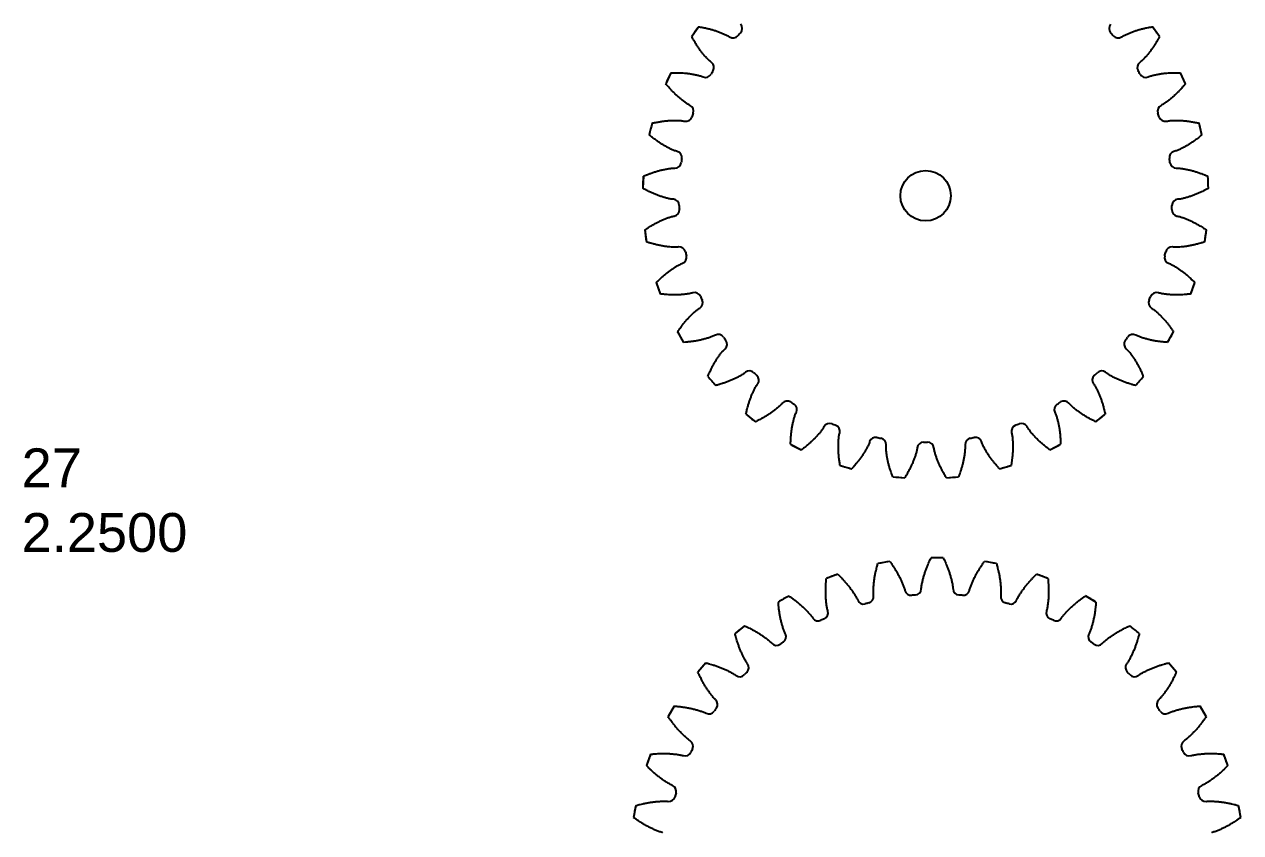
# Model space of a CAD drawing. Header units: inches. Extents: x 0.9 to 97.5, y -1.2 to 16.7.
# Drawn here: x 18.06 to 24.33, y 7.56 to 11.73 of the extents above; entities that cross this region are included whole.
import ezdxf

# ---------------------------------------------------------------- set-up
doc = ezdxf.new("R2010")
doc.units = ezdxf.units.IN
doc.header["$MEASUREMENT"] = 0
doc.styles.get("Standard").update_dxf_attribs({"font": 'arial.ttf'})

msp = doc.modelspace()

# ---------------------------------------------------------------- linework, layer by layer
at = {"color": 7, "linetype": 'Continuous'}
for p, q in [((21.5339, 11.713), (21.4979, 11.6624)), ((23.9092, 11.6624), (23.8732, 11.713)), ((21.3902, 11.4759), (21.3644, 11.4194)), ((24.0427, 11.4194), (24.0169, 11.4759)), ((24.1278, 11.1555), (24.1131, 11.2159)), ((21.2487, 10.9424), (21.2457, 10.8803)), ((21.256, 10.6652), (21.2648, 10.6037)), ((24.1423, 10.6037), (24.1511, 10.6652)), ((21.3156, 10.3944), (21.3359, 10.3357)), ((24.0712, 10.3357), (24.0915, 10.3944)), ((21.4253, 10.1399), (21.4564, 10.086)), ((23.9507, 10.086), (23.9817, 10.1399)), ((21.5813, 9.9106), (21.622, 9.8637)), ((23.7851, 9.8637), (23.8258, 9.9106)), ((21.7778, 9.7151), (21.8267, 9.6767)), ((23.5804, 9.6767), (23.6292, 9.7151)), ((22.0078, 9.5603), (22.0631, 9.5318)), ((23.344, 9.5318), (23.3992, 9.5603)), ((22.263, 9.4518), (22.3226, 9.4343)), ((23.0845, 9.4343), (23.1441, 9.4518)), ((22.534, 9.3935), (22.5959, 9.3876)), ((22.8112, 9.3876), (22.8731, 9.3935)), ((22.7944, 8.9751), (22.7317, 8.9751)), ((22.5191, 8.9565), (22.4573, 8.9456)), ((23.0688, 8.9456), (23.0071, 8.9565)), ((22.2511, 8.8903), (22.1922, 8.8689)), ((23.334, 8.8689), (23.275, 8.8903)), ((23.5817, 8.7473), (23.5274, 8.7787)), ((21.7696, 8.6249), (21.7215, 8.5845)), ((21.5706, 8.4336), (21.5302, 8.3856)), ((23.9959, 8.3856), (23.9556, 8.4336)), ((21.4078, 8.2107), (21.3765, 8.1564)), ((24.1497, 8.1564), (24.1183, 8.2107)), ((21.2862, 7.9629), (21.2648, 7.904)), ((24.2614, 7.904), (24.2399, 7.9629)), ((21.2095, 7.6978), (21.1987, 7.636)), ((24.3275, 7.636), (24.3166, 7.6978))]:
    msp.add_line(p, q, dxfattribs=at)
msp.add_circle((22.7035, 10.8419), 0.13)
for centre, radius, start, end in [((21.7256, 11.7038), 0.0325, 318.60904, 41.69813), ((23.6814, 11.7038), 0.0325, 138.30187, 221.39096), ((22.7035, 10.8419), 1.4583, 143.32476, 145.76615), ((21.7113, 11.6872), 0.0325, 236.48369, 319.57278), ((22.7035, 10.8419), 1.271, 138.60904, 139.57278), ((22.7035, 10.8419), 1.271, 40.42722, 41.39096), ((23.6958, 11.6872), 0.0325, 220.42722, 303.51631), ((22.7035, 10.8419), 1.4583, 34.23385, 36.67524), ((22.7035, 10.8419), 1.4583, 154.23385, 156.67524), ((22.7035, 10.8419), 1.271, 149.51813, 150.48187), ((21.5802, 11.5032), 0.0325, 329.51813, 52.60722), ((23.8269, 11.5032), 0.0325, 127.39278, 210.48187), ((22.7035, 10.8419), 1.271, 29.51813, 30.48187), ((22.7035, 10.8419), 1.4583, 23.32476, 25.76615), ((21.5692, 11.4842), 0.0325, 247.39278, 330.48187), ((23.8378, 11.4842), 0.0325, 209.51813, 292.60722), ((21.4754, 11.2786), 0.0325, 340.42722, 63.51631), ((23.9317, 11.2786), 0.0325, 116.48369, 199.57278), ((21.4682, 11.2579), 0.0325, 258.30187, 341.39096), ((22.7035, 10.8419), 1.271, 160.42722, 161.39096), ((22.7035, 10.8419), 1.271, 18.60904, 19.57278), ((23.9389, 11.2579), 0.0325, 198.60904, 281.69813), ((22.7035, 10.8419), 1.4583, 165.14294, 167.58433), ((22.7035, 10.8419), 1.4583, 12.41567, 14.85706), ((21.4149, 11.0383), 0.0325, 351.33631, 74.42541), ((23.9922, 11.0383), 0.0325, 105.57459, 188.66369), ((21.4118, 11.0166), 0.0325, 269.21096, 352.30005), ((22.7035, 10.8419), 1.271, 171.33631, 172.30005), ((22.7035, 10.8419), 1.271, 7.69995, 8.66369), ((23.9953, 11.0166), 0.0325, 187.69995, 270.78904), ((22.7035, 10.8419), 1.4583, 176.05203, 178.49342), ((22.7035, 10.8419), 1.4583, 1.50658, 3.94797), ((21.401, 10.7909), 0.0325, 2.2454, 85.3345), ((22.7035, 10.8419), 1.271, 182.2454, 183.20914), ((22.7035, 10.8419), 1.271, 356.79086, 357.7546), ((24.006, 10.7909), 0.0325, 94.6655, 177.7546), ((21.4021, 10.769), 0.0325, 280.12005, 3.20914), ((24.005, 10.769), 0.0325, 176.79086, 259.87995), ((22.7035, 10.8419), 1.4583, 186.96112, 189.40252), ((22.7035, 10.8419), 1.4583, 350.59748, 353.03888), ((21.4342, 10.5453), 0.0325, 13.15449, 96.24359), ((22.7035, 10.8419), 1.271, 193.15449, 194.11823), ((22.7035, 10.8419), 1.271, 345.88177, 346.84551), ((23.9728, 10.5453), 0.0325, 83.75641, 166.84551), ((21.4394, 10.524), 0.0325, 291.02914, 14.11823), ((23.9677, 10.524), 0.0325, 165.88177, 248.97086), ((22.7035, 10.8419), 1.4583, 197.87021, 200.31161), ((22.7035, 10.8419), 1.4583, 339.68839, 342.12979), ((21.5133, 10.3104), 0.0325, 24.06358, 107.15268), ((21.5224, 10.2905), 0.0325, 301.93823, 25.02733), ((22.7035, 10.8419), 1.271, 204.06358, 205.02733), ((23.8846, 10.2905), 0.0325, 154.97267, 238.06177), ((22.7035, 10.8419), 1.271, 334.97267, 335.93642), ((23.8938, 10.3104), 0.0325, 72.84732, 155.93642), ((22.7035, 10.8419), 1.4583, 208.7793, 211.2207), ((21.6354, 10.0948), 0.0325, 34.97267, 118.06177), ((22.7035, 10.8419), 1.271, 214.97267, 215.93642), ((21.6481, 10.0769), 0.0325, 312.84732, 35.93642), ((23.7589, 10.0769), 0.0325, 144.06358, 227.15268), ((22.7035, 10.8419), 1.271, 324.06358, 325.02733), ((23.7717, 10.0948), 0.0325, 61.93823, 145.02733), ((22.7035, 10.8419), 1.4583, 328.7793, 331.2207), ((22.7035, 10.8419), 1.4583, 219.68839, 222.12979), ((21.7961, 9.9062), 0.0325, 45.88177, 128.97086), ((22.7035, 10.8419), 1.271, 225.88177, 226.84551), ((21.812, 9.891), 0.0325, 323.75641, 46.84551), ((23.5951, 9.891), 0.0325, 133.15449, 216.24359), ((22.7035, 10.8419), 1.271, 313.15449, 314.11823), ((23.611, 9.9062), 0.0325, 51.02914, 134.11823), ((22.7035, 10.8419), 1.4583, 317.87021, 320.31161), ((21.9896, 9.7513), 0.0325, 56.79086, 139.87995), ((23.4175, 9.7513), 0.0325, 40.12005, 123.20914), ((22.7035, 10.8419), 1.271, 236.79086, 237.7546), ((22.0081, 9.7395), 0.0325, 334.6655, 57.7546), ((23.399, 9.7395), 0.0325, 122.2454, 205.3345), ((22.7035, 10.8419), 1.271, 302.2454, 303.20914), ((22.7035, 10.8419), 1.4583, 230.59748, 233.03888), ((22.2089, 9.6359), 0.0325, 67.69995, 150.78904), ((22.7035, 10.8419), 1.271, 247.69995, 248.66369), ((22.2293, 9.6278), 0.0325, 345.57459, 68.66369), ((23.1778, 9.6278), 0.0325, 111.33631, 194.42541), ((22.7035, 10.8419), 1.271, 291.33631, 292.30005), ((23.1982, 9.6359), 0.0325, 29.21096, 112.30005), ((22.7035, 10.8419), 1.4583, 306.96112, 309.40252), ((22.4461, 9.5641), 0.0325, 78.60904, 161.69813), ((22.7035, 10.8419), 1.271, 258.60904, 259.57278), ((22.7035, 10.8419), 1.271, 280.42722, 281.39096), ((22.961, 9.5641), 0.0325, 18.30187, 101.39096), ((22.7035, 10.8419), 1.4583, 241.50658, 243.94797), ((22.4676, 9.56), 0.0325, 356.48369, 79.57278), ((22.6926, 9.5385), 0.0325, 89.51813, 172.60722), ((22.7035, 10.8419), 1.271, 269.51813, 270.48187), ((22.7145, 9.5385), 0.0325, 7.39278, 90.48187), ((22.9395, 9.56), 0.0325, 100.42722, 183.51631), ((22.7035, 10.8419), 1.4583, 296.05203, 298.49342), ((22.7035, 10.8419), 1.4583, 252.41567, 254.85706), ((22.7035, 10.8419), 1.4583, 285.14294, 287.58433), ((22.7035, 10.8419), 1.4583, 263.32476, 265.76615), ((22.7035, 10.8419), 1.4583, 274.23385, 276.67524), ((22.7631, 7.392), 1.5833, 88.86504, 91.13496), ((22.7631, 7.392), 1.5833, 98.86504, 101.13496), ((22.7631, 7.392), 1.5833, 78.86504, 81.13496), ((22.7631, 7.392), 1.5833, 108.86504, 111.13496), ((22.7631, 7.392), 1.5833, 68.86504, 71.13496), ((22.7631, 7.392), 1.5833, 118.86504, 121.13496), ((22.4032, 8.7745), 0.0325, 284.59191, 6.39766), ((22.6284, 8.8142), 0.0325, 193.60234, 275.40809), ((22.7631, 7.392), 1.396, 94.59191, 95.40809), ((22.6487, 8.816), 0.0325, 274.59191, 356.39766), ((22.8774, 8.816), 0.0325, 183.60234, 265.40809), ((22.7631, 7.392), 1.396, 84.59191, 85.40809), ((22.8977, 8.8142), 0.0325, 264.59191, 346.39766), ((23.123, 8.7745), 0.0325, 173.60234, 255.40809), ((22.7631, 7.392), 1.5833, 58.86504, 61.13496), ((22.3835, 8.7692), 0.0325, 203.60234, 285.40809), ((22.7631, 7.392), 1.396, 104.59191, 105.40809), ((22.7631, 7.392), 1.396, 74.59191, 75.40809), ((23.1426, 8.7692), 0.0325, 254.59191, 336.39766), ((22.1502, 8.6824), 0.0325, 213.60234, 295.40809), ((22.7631, 7.392), 1.396, 114.59191, 115.40809), ((22.1686, 8.691), 0.0325, 294.59191, 16.39766), ((23.3575, 8.691), 0.0325, 163.60234, 245.40809), ((22.7631, 7.392), 1.396, 64.59191, 65.40809), ((23.376, 8.6824), 0.0325, 244.59191, 326.39766), ((22.7631, 7.392), 1.5833, 128.86504, 131.13496), ((22.7631, 7.392), 1.5833, 48.86504, 51.13496), ((21.9354, 8.5563), 0.0325, 223.60234, 305.40809), ((22.7631, 7.392), 1.396, 124.59191, 125.40809), ((21.9521, 8.568), 0.0325, 304.59191, 26.39766), ((23.5741, 8.568), 0.0325, 153.60234, 235.40809), ((22.7631, 7.392), 1.396, 54.59191, 55.40809), ((23.5907, 8.5563), 0.0325, 234.59191, 316.39766), ((22.7631, 7.392), 1.5833, 138.86504, 141.13496), ((21.7602, 8.4093), 0.0325, 314.59191, 36.39766), ((23.766, 8.4093), 0.0325, 143.60234, 225.40809), ((22.7631, 7.392), 1.5833, 38.86504, 41.13496), ((21.7458, 8.3949), 0.0325, 233.60234, 315.40809), ((22.7631, 7.392), 1.396, 134.59191, 135.40809), ((22.7631, 7.392), 1.396, 44.59191, 45.40809), ((23.7803, 8.3949), 0.0325, 224.59191, 306.39766), ((21.5988, 8.2197), 0.0325, 324.59191, 46.39766), ((23.9274, 8.2197), 0.0325, 133.60234, 215.40809), ((22.7631, 7.392), 1.5833, 148.86504, 151.13496), ((21.5871, 8.203), 0.0325, 243.60234, 325.40809), ((22.7631, 7.392), 1.396, 144.59191, 145.40809), ((22.7631, 7.392), 1.396, 34.59191, 35.40809), ((23.939, 8.203), 0.0325, 214.59191, 296.39766), ((22.7631, 7.392), 1.5833, 28.86504, 31.13496), ((21.4727, 8.005), 0.0325, 334.59191, 56.39766), ((24.0534, 8.005), 0.0325, 123.60234, 205.40809), ((22.7631, 7.392), 1.5833, 158.86504, 161.13496), ((21.4641, 7.9865), 0.0325, 253.60234, 335.40809), ((22.7631, 7.392), 1.396, 154.59191, 155.40809), ((22.7631, 7.392), 1.396, 24.59191, 25.40809), ((24.062, 7.9865), 0.0325, 204.59191, 286.39766), ((22.7631, 7.392), 1.5833, 18.86504, 21.13496), ((21.3859, 7.7716), 0.0325, 344.59191, 66.39766), ((24.1402, 7.7716), 0.0325, 113.60234, 195.40809), ((21.3807, 7.7519), 0.0325, 263.60234, 345.40809), ((22.7631, 7.392), 1.396, 164.59191, 165.40809), ((22.7631, 7.392), 1.396, 14.59191, 15.40809), ((24.1455, 7.7519), 0.0325, 194.59191, 276.39766), ((22.7631, 7.392), 1.5833, 168.86504, 171.13496), ((22.7631, 7.392), 1.5833, 8.86504, 11.13496)]:
    msp.add_arc(centre, radius, start, end, dxfattribs=at)
for points, start_tangent, end_tangent in [([(21.5092, 11.642), (21.5064, 11.6469), (21.4979, 11.6624)], (-0.005858, 0.010099), (-0.005514, 0.01029)), ([(21.5339, 11.713), (21.5513, 11.71), (21.5569, 11.7089)], (0.011528, -0.001846), (0.01146, -0.002233)), ([(21.5569, 11.7089), (21.5687, 11.7065), (21.5859, 11.7025), (21.603, 11.6979), (21.6199, 11.6928), (21.6367, 11.687), (21.6532, 11.6806), (21.6694, 11.6735), (21.6851, 11.6654), (21.6933, 11.6601)], (0.071483, -0.013931), (0.060735, -0.040225)), ([(23.7137, 11.6601), (23.722, 11.6654), (23.7377, 11.6735), (23.7539, 11.6806), (23.7704, 11.687), (23.7871, 11.6928), (23.804, 11.6979), (23.8211, 11.7025), (23.8384, 11.7065), (23.8502, 11.7089)], (0.060735, 0.040225), (0.071483, 0.013931)), ([(23.8502, 11.7089), (23.8557, 11.71), (23.8732, 11.713)], (0.01146, 0.002233), (0.011528, 0.001846)), ([(23.9092, 11.6624), (23.9007, 11.6469), (23.8978, 11.642)], (-0.005514, -0.01029), (-0.005858, -0.010099)), ([(21.5999, 11.529), (21.5923, 11.5351), (21.5795, 11.5472), (21.5675, 11.5603), (21.556, 11.5738), (21.5451, 11.5877), (21.5347, 11.602), (21.5248, 11.6166), (21.5154, 11.6316), (21.5092, 11.642)], (-0.057877, 0.044239), (-0.036544, 0.062995)), ([(23.8978, 11.642), (23.8917, 11.6316), (23.8823, 11.6166), (23.8724, 11.602), (23.862, 11.5877), (23.851, 11.5738), (23.8396, 11.5603), (23.8276, 11.5472), (23.8148, 11.5351), (23.8071, 11.529)], (-0.036544, -0.062995), (-0.057877, -0.044239)), ([(21.3902, 11.4759), (21.4079, 11.4762), (21.4135, 11.4762)], (0.011669, 0.00037), (0.011675, -0.000024)), ([(21.4135, 11.4762), (21.4256, 11.4761), (21.4433, 11.4755), (21.4609, 11.4742), (21.4785, 11.4723), (21.496, 11.4698), (21.5134, 11.4666), (21.5307, 11.4628), (21.5477, 11.4577), (21.5567, 11.4542)], (0.072828, -0.000151), (0.06725, -0.028003)), ([(23.8503, 11.4542), (23.8594, 11.4577), (23.8764, 11.4628), (23.8936, 11.4666), (23.911, 11.4698), (23.9286, 11.4723), (23.9462, 11.4742), (23.9638, 11.4755), (23.9815, 11.4761), (23.9935, 11.4762)], (0.06725, 0.028003), (0.072828, 0.000151)), ([(23.9935, 11.4762), (23.9992, 11.4762), (24.0169, 11.4759)], (0.011675, 0.000024), (0.011669, -0.00037)), ([(21.3794, 11.4015), (21.3757, 11.4058), (21.3644, 11.4194)], (-0.007664, 0.008808), (-0.007362, 0.009061)), ([(24.0427, 11.4194), (24.0314, 11.4058), (24.0277, 11.4015)], (-0.007362, -0.009061), (-0.007664, -0.008808)), ([(21.4898, 11.3077), (21.4812, 11.3123), (21.4663, 11.3218), (21.4521, 11.3323), (21.4383, 11.3434), (21.4249, 11.355), (21.412, 11.367), (21.3995, 11.3795), (21.3874, 11.3925), (21.3794, 11.4015)], (-0.065203, 0.032486), (-0.047806, 0.054941)), ([(24.0277, 11.4015), (24.0197, 11.3925), (24.0076, 11.3795), (23.9951, 11.367), (23.9822, 11.355), (23.9688, 11.3434), (23.955, 11.3323), (23.9408, 11.3218), (23.9259, 11.3123), (23.9172, 11.3077)], (-0.047806, -0.054941), (-0.065203, -0.032486)), ([(21.3168, 11.2206), (21.3287, 11.2228), (21.3461, 11.2255), (21.3637, 11.2276), (21.3813, 11.2291), (21.399, 11.2299), (21.4167, 11.2301), (21.4344, 11.2296), (21.452, 11.2278), (21.4616, 11.2261)], (0.07154, 0.013635), (0.071334, -0.01477)), ([(23.9455, 11.2261), (23.9551, 11.2278), (23.9727, 11.2296), (23.9904, 11.2301), (24.008, 11.2299), (24.0257, 11.2291), (24.0434, 11.2276), (24.0609, 11.2255), (24.0784, 11.2228), (24.0903, 11.2206)], (0.071334, 0.01477), (0.07154, -0.013635)), ([(21.294, 11.2159), (21.3113, 11.2196), (21.3168, 11.2206)], (0.011388, 0.002571), (0.011469, 0.002186)), ([(24.0903, 11.2206), (24.0958, 11.2196), (24.1131, 11.2159)], (0.011469, -0.002186), (0.011388, -0.002571)), ([(21.2974, 11.1408), (21.293, 11.1443), (21.2793, 11.1555)], (-0.009192, 0.007198), (-0.008944, 0.007504)), ([(21.4236, 11.0696), (21.4143, 11.0724), (21.3979, 11.0789), (21.3819, 11.0866), (21.3663, 11.0949), (21.3509, 11.1037), (21.3359, 11.1131), (21.3213, 11.123), (21.307, 11.1335), (21.2974, 11.1408)], (-0.070173, 0.019559), (-0.05734, 0.044901)), ([(24.1096, 11.1408), (24.1001, 11.1335), (24.0858, 11.123), (24.0711, 11.1131), (24.0561, 11.1037), (24.0408, 11.0949), (24.0252, 11.0866), (24.0092, 11.0789), (23.9928, 11.0724), (23.9834, 11.0696)], (-0.05734, -0.044901), (-0.070173, -0.019559)), ([(24.1278, 11.1555), (24.1141, 11.1443), (24.1096, 11.1408)], (-0.008944, -0.007504), (-0.009192, -0.007198)), ([(21.2702, 10.9514), (21.2814, 10.9557), (21.2981, 10.9617), (21.3149, 10.9671), (21.332, 10.9719), (21.3492, 10.976), (21.3665, 10.9796), (21.384, 10.9824), (21.4016, 10.984), (21.4113, 10.9841)], (0.067667, 0.026927), (0.072841, -0.001003)), ([(23.9957, 10.9841), (24.0055, 10.984), (24.0231, 10.9824), (24.0406, 10.9796), (24.0579, 10.976), (24.0751, 10.9719), (24.0921, 10.9671), (24.109, 10.9617), (24.1256, 10.9557), (24.1369, 10.9514)], (0.072841, 0.001003), (0.067667, -0.026927)), ([(21.2487, 10.9424), (21.265, 10.9492), (21.2702, 10.9514)], (0.010696, 0.00468), (0.010848, 0.004317)), ([(24.1369, 10.9514), (24.1421, 10.9492), (24.1584, 10.9424)], (0.010848, -0.004317), (0.010696, -0.00468)), ([(21.2663, 10.8693), (21.2613, 10.8719), (21.2457, 10.8803)], (-0.010388, 0.005328), (-0.010202, 0.005675)), ([(21.4037, 10.8233), (21.394, 10.8243), (21.3766, 10.8275), (21.3595, 10.8321), (21.3426, 10.8372), (21.3258, 10.843), (21.3093, 10.8494), (21.2931, 10.8564), (21.2771, 10.8639), (21.2663, 10.8693)], (-0.072606, 0.005925), (-0.064801, 0.033238)), ([(24.1408, 10.8693), (24.13, 10.8639), (24.114, 10.8564), (24.0977, 10.8494), (24.0812, 10.843), (24.0645, 10.8372), (24.0476, 10.8321), (24.0305, 10.8275), (24.0131, 10.8243), (24.0034, 10.8233)], (-0.064801, -0.033238), (-0.072606, -0.005925)), ([(24.1614, 10.8803), (24.1458, 10.8719), (24.1408, 10.8693)], (-0.010202, -0.005675), (-0.010388, -0.005328)), ([(21.2754, 10.6781), (21.2856, 10.6845), (21.3008, 10.6935), (21.3164, 10.702), (21.3322, 10.71), (21.3483, 10.7173), (21.3646, 10.724), (21.3812, 10.7302), (21.3982, 10.7351), (21.4078, 10.737)], (0.061348, 0.039247), (0.071714, 0.0128)), ([(23.9993, 10.737), (24.0088, 10.7351), (24.0258, 10.7302), (24.0424, 10.724), (24.0588, 10.7173), (24.0749, 10.71), (24.0907, 10.702), (24.1062, 10.6935), (24.1215, 10.6845), (24.1317, 10.6781)], (0.071714, -0.0128), (0.061348, -0.039247)), ([(21.256, 10.6652), (21.2707, 10.6751), (21.2754, 10.6781)], (0.009617, 0.00662), (0.009835, 0.006292)), ([(24.1317, 10.6781), (24.1364, 10.6751), (24.1511, 10.6652)], (0.009835, -0.006292), (0.009617, -0.00662)), ([(21.2871, 10.5968), (21.2817, 10.5984), (21.2648, 10.6037)], (-0.011209, 0.003266), (-0.011092, 0.003642)), ([(21.4307, 10.5776), (21.421, 10.5768), (21.4033, 10.5767), (21.3856, 10.5779), (21.3681, 10.5797), (21.3505, 10.5822), (21.3331, 10.5854), (21.3158, 10.5892), (21.2987, 10.5935), (21.2871, 10.5968)], (-0.072415, -0.007923), (-0.06992, 0.020373)), ([(24.12, 10.5968), (24.1084, 10.5935), (24.0912, 10.5892), (24.0739, 10.5854), (24.0565, 10.5822), (24.039, 10.5797), (24.0214, 10.5779), (24.0038, 10.5767), (23.9861, 10.5768), (23.9764, 10.5776)], (-0.06992, -0.020373), (-0.072415, 0.007923)), ([(24.1423, 10.6037), (24.1254, 10.5984), (24.12, 10.5968)], (-0.011092, -0.003642), (-0.011209, -0.003266)), ([(21.3322, 10.4108), (21.341, 10.419), (21.3543, 10.4308), (21.3679, 10.442), (21.3819, 10.4528), (21.3964, 10.4631), (21.4111, 10.4728), (21.4263, 10.4819), (21.4421, 10.49), (21.4511, 10.4937)], (0.052812, 0.050148), (0.067996, 0.026141)), ([(23.956, 10.4937), (23.965, 10.49), (23.9808, 10.4819), (23.9959, 10.4728), (24.0107, 10.4631), (24.0251, 10.4528), (24.0392, 10.442), (24.0528, 10.4308), (24.066, 10.419), (24.0749, 10.4108)], (0.067996, -0.026141), (0.052812, -0.050148)), ([(21.3156, 10.3944), (21.3281, 10.4069), (21.3322, 10.4108)], (0.00819, 0.00832), (0.008466, 0.008039)), ([(24.0749, 10.4108), (24.0789, 10.4069), (24.0915, 10.3944)], (0.008466, -0.008039), (0.00819, -0.00832)), ([(21.3591, 10.3332), (21.3535, 10.3337), (21.3359, 10.3357)], (-0.011625, 0.001086), (-0.011581, 0.001477)), ([(21.5037, 10.3415), (21.4944, 10.3388), (21.477, 10.3354), (21.4594, 10.3332), (21.4418, 10.3317), (21.4241, 10.3309), (21.4064, 10.3307), (21.3888, 10.3311), (21.3711, 10.3321), (21.3591, 10.3332)], (-0.069607, -0.021484), (-0.072512, 0.006773)), ([(24.048, 10.3332), (24.036, 10.3321), (24.0183, 10.3311), (24.0006, 10.3307), (23.9829, 10.3309), (23.9653, 10.3317), (23.9476, 10.3332), (23.9301, 10.3354), (23.9127, 10.3388), (23.9033, 10.3415)], (-0.072512, -0.006773), (-0.069607, 0.021484)), ([(24.0712, 10.3357), (24.0536, 10.3337), (24.048, 10.3332)], (-0.011581, -0.001477), (-0.011625, -0.001086)), ([(21.4386, 10.1591), (21.4457, 10.1688), (21.4565, 10.1828), (21.4677, 10.1965), (21.4795, 10.2097), (21.4917, 10.2225), (21.5044, 10.2349), (21.5175, 10.2467), (21.5315, 10.2576), (21.5396, 10.2629)], (0.042367, 0.059236), (0.06182, 0.038537)), ([(23.8675, 10.2629), (23.8756, 10.2576), (23.8896, 10.2467), (23.9027, 10.2349), (23.9154, 10.2225), (23.9276, 10.2097), (23.9393, 10.1965), (23.9506, 10.1828), (23.9614, 10.1688), (23.9685, 10.1591)], (0.06182, -0.038537), (0.042367, -0.059236)), ([(21.4253, 10.1399), (21.4353, 10.1545), (21.4386, 10.1591)], (0.006468, 0.00972), (0.006792, 0.009496)), ([(23.9685, 10.1591), (23.9718, 10.1545), (23.9817, 10.1399)], (0.006792, -0.009496), (0.006468, -0.00972)), ([(21.6201, 10.1235), (21.6114, 10.1191), (21.595, 10.1124), (21.5782, 10.107), (21.5612, 10.1022), (21.544, 10.098), (21.5266, 10.0944), (21.5092, 10.0915), (21.4916, 10.0892), (21.4797, 10.0879)], (-0.064284, -0.034269), (-0.072484, -0.007073)), ([(23.9274, 10.0879), (23.9154, 10.0892), (23.8979, 10.0915), (23.8804, 10.0944), (23.8631, 10.098), (23.8459, 10.1022), (23.8289, 10.107), (23.812, 10.1124), (23.7956, 10.1191), (23.7869, 10.1235)], (-0.072484, 0.007073), (-0.064284, 0.034269)), ([(21.4797, 10.0879), (21.474, 10.0874), (21.4564, 10.086)], (-0.01162, -0.001134), (-0.011651, -0.000741)), ([(21.5907, 9.932), (21.5958, 9.9429), (21.6037, 9.9587), (21.6122, 9.9743), (21.6212, 9.9895), (21.6308, 10.0044), (21.6409, 10.0189), (21.6516, 10.033), (21.6632, 10.0463), (21.6702, 10.0531)], (0.030391, 0.066184), (0.05341, 0.04954)), ([(23.7368, 10.0531), (23.7438, 10.0463), (23.7555, 10.033), (23.7661, 10.0189), (23.7763, 10.0044), (23.7858, 9.9895), (23.7949, 9.9743), (23.8033, 9.9587), (23.8113, 9.9429), (23.8164, 9.932)], (0.05341, -0.04954), (0.030391, -0.066184)), ([(23.9507, 10.086), (23.933, 10.0874), (23.9274, 10.0879)], (-0.011651, 0.000741), (-0.01162, 0.001134)), ([(21.5813, 9.9106), (21.5883, 9.9269), (21.5907, 9.932)], (0.004511, 0.010768), (0.004872, 0.01061)), ([(21.7757, 9.9314), (21.768, 9.9255), (21.7531, 9.9158), (21.7376, 9.9073), (21.7218, 9.8993), (21.7057, 9.892), (21.6894, 9.8852), (21.6728, 9.879), (21.656, 9.8734), (21.6445, 9.8699)], (-0.056636, -0.045816), (-0.069835, -0.020663)), ([(23.7626, 9.8699), (23.7511, 9.8734), (23.7343, 9.879), (23.7177, 9.8852), (23.7013, 9.892), (23.6852, 9.8993), (23.6694, 9.9073), (23.6539, 9.9158), (23.6391, 9.9255), (23.6314, 9.9314)], (-0.069835, 0.020663), (-0.056636, 0.045816)), ([(23.8164, 9.932), (23.8187, 9.9269), (23.8258, 9.9106)], (0.004872, -0.01061), (0.004511, -0.010768)), ([(21.6445, 9.8699), (21.6391, 9.8683), (21.622, 9.8637)], (-0.011195, -0.003312), (-0.0113, -0.002933)), ([(21.783, 9.7379), (21.786, 9.7495), (21.7908, 9.7666), (21.7961, 9.7834), (21.8021, 9.8001), (21.8087, 9.8165), (21.8159, 9.8327), (21.8237, 9.8485), (21.8326, 9.8638), (21.8382, 9.8718)], (0.017316, 0.070739), (0.043069, 0.058752)), ([(23.5689, 9.8718), (23.5745, 9.8638), (23.5834, 9.8485), (23.5912, 9.8327), (23.5984, 9.8165), (23.605, 9.8001), (23.6109, 9.7834), (23.6163, 9.7666), (23.6211, 9.7495), (23.6241, 9.7379)], (0.043069, -0.058752), (0.017316, -0.070739)), ([(23.7851, 9.8637), (23.768, 9.8683), (23.7626, 9.8699)], (-0.0113, 0.002933), (-0.011195, 0.003312)), ([(21.7778, 9.7151), (21.7817, 9.7324), (21.783, 9.7379)], (0.002392, 0.011427), (0.002776, 0.01134)), ([(21.9648, 9.7723), (21.9583, 9.765), (21.9456, 9.7527), (21.932, 9.7414), (21.918, 9.7306), (21.9035, 9.7203), (21.8888, 9.7106), (21.8737, 9.7014), (21.8582, 9.6927), (21.8476, 9.6871)], (-0.046942, -0.055706), (-0.064663, -0.033506)), ([(22.0086, 9.5836), (22.0093, 9.5956), (22.0108, 9.6133), (22.0129, 9.6308), (22.0156, 9.6483), (22.0189, 9.6657), (22.0229, 9.6829), (22.0276, 9.7), (22.0335, 9.7167), (22.0374, 9.7256)], (0.003616, 0.072738), (0.031172, 0.065841)), ([(23.3696, 9.7256), (23.3736, 9.7167), (23.3795, 9.7), (23.3841, 9.6829), (23.3881, 9.6657), (23.3915, 9.6483), (23.3942, 9.6308), (23.3963, 9.6133), (23.3978, 9.5956), (23.3985, 9.5836)], (0.031172, -0.065841), (0.003616, -0.072738)), ([(23.5595, 9.6871), (23.5488, 9.6927), (23.5334, 9.7014), (23.5183, 9.7106), (23.5035, 9.7203), (23.4891, 9.7306), (23.4751, 9.7414), (23.4615, 9.7527), (23.4488, 9.765), (23.4423, 9.7723)], (-0.064663, 0.033506), (-0.046942, 0.055706)), ([(23.6241, 9.7379), (23.6254, 9.7324), (23.6292, 9.7151)], (0.002776, -0.01134), (0.002392, -0.011427)), ([(21.8476, 9.6871), (21.8426, 9.6845), (21.8267, 9.6767)], (-0.010366, -0.005371), (-0.010541, -0.005019)), ([(23.5804, 9.6767), (23.5645, 9.6845), (23.5595, 9.6871)], (-0.010541, 0.005019), (-0.010366, 0.005371)), ([(22.1805, 9.6518), (22.1756, 9.6434), (22.1654, 9.6289), (22.1542, 9.6152), (22.1425, 9.602), (22.1303, 9.5892), (22.1176, 9.5768), (22.1045, 9.5649), (22.091, 9.5535), (22.0816, 9.5459)], (-0.035552, -0.063583), (-0.057153, -0.045138)), ([(22.2593, 9.4748), (22.2577, 9.4868), (22.2558, 9.5044), (22.2546, 9.522), (22.2539, 9.5397), (22.2539, 9.5574), (22.2546, 9.5751), (22.2559, 9.5927), (22.2585, 9.6102), (22.2607, 9.6197)], (-0.010215, 0.072108), (0.018148, 0.070551)), ([(23.1463, 9.6197), (23.1485, 9.6102), (23.1511, 9.5927), (23.1525, 9.5751), (23.1531, 9.5574), (23.1532, 9.5397), (23.1525, 9.522), (23.1512, 9.5044), (23.1494, 9.4868), (23.1478, 9.4748)], (0.018148, -0.070551), (-0.010215, -0.072108)), ([(23.3254, 9.5459), (23.3161, 9.5535), (23.3026, 9.5649), (23.2895, 9.5768), (23.2768, 9.5892), (23.2646, 9.602), (23.2529, 9.6152), (23.2417, 9.6289), (23.2315, 9.6434), (23.2265, 9.6518)], (-0.057153, 0.045138), (-0.035552, 0.063583)), ([(22.0078, 9.5603), (22.0083, 9.5779), (22.0086, 9.5836)], (0.000186, 0.011673), (0.00058, 0.011661)), ([(22.0816, 9.5459), (22.0772, 9.5425), (22.0631, 9.5318)], (-0.009162, -0.007236), (-0.009401, -0.006923)), ([(22.4152, 9.5743), (22.412, 9.5651), (22.4047, 9.549), (22.3963, 9.5335), (22.3873, 9.5182), (22.3777, 9.5033), (22.3676, 9.4888), (22.357, 9.4746), (22.3459, 9.4609), (22.3381, 9.4517)], (-0.022876, -0.069163), (-0.047578, -0.055138)), ([(22.526, 9.4154), (22.5222, 9.4269), (22.5171, 9.4438), (22.5125, 9.4609), (22.5085, 9.4781), (22.5052, 9.4955), (22.5025, 9.513), (22.5004, 9.5306), (22.4997, 9.5482), (22.5001, 9.558)], (-0.023677, 0.068872), (0.004468, 0.07271)), ([(22.6603, 9.5427), (22.6589, 9.533), (22.6548, 9.5158), (22.6495, 9.499), (22.6435, 9.4823), (22.6369, 9.4659), (22.6298, 9.4497), (22.622, 9.4338), (22.6138, 9.4181), (22.6079, 9.4076)], (-0.009373, -0.072242), (-0.036283, -0.063146)), ([(22.7992, 9.4076), (22.7933, 9.4181), (22.785, 9.4338), (22.7773, 9.4497), (22.7701, 9.4659), (22.7636, 9.4823), (22.7576, 9.499), (22.7523, 9.5158), (22.7482, 9.533), (22.7467, 9.5427)], (-0.036283, 0.063146), (-0.009373, 0.072242)), ([(22.907, 9.558), (22.9074, 9.5482), (22.9066, 9.5306), (22.9046, 9.513), (22.9019, 9.4955), (22.8986, 9.4781), (22.8946, 9.4609), (22.89, 9.4438), (22.8848, 9.4269), (22.881, 9.4154)], (0.004468, -0.07271), (-0.023677, -0.068872)), ([(23.0689, 9.4517), (23.0612, 9.4609), (23.0501, 9.4746), (23.0394, 9.4888), (23.0293, 9.5033), (23.0198, 9.5182), (23.0108, 9.5335), (23.0024, 9.549), (22.9951, 9.5651), (22.9918, 9.5743)], (-0.047578, 0.055138), (-0.022876, 0.069163)), ([(23.344, 9.5318), (23.3299, 9.5425), (23.3254, 9.5459)], (-0.009401, 0.006923), (-0.009162, 0.007236)), ([(23.3985, 9.5836), (23.3987, 9.5779), (23.3992, 9.5603)], (0.00058, -0.011661), (0.000186, -0.011673)), ([(22.263, 9.4518), (22.2601, 9.4692), (22.2593, 9.4748)], (-0.002026, 0.011498), (-0.001638, 0.01156)), ([(23.1478, 9.4748), (23.147, 9.4692), (23.1441, 9.4518)], (-0.001638, -0.01156), (-0.002026, -0.011498)), ([(22.3381, 9.4517), (22.3344, 9.4474), (22.3226, 9.4343)], (-0.007627, -0.008839), (-0.007921, -0.008577)), ([(22.534, 9.3935), (22.5279, 9.4101), (22.526, 9.4154)], (-0.004166, 0.010906), (-0.003796, 0.011041)), ([(22.6079, 9.4076), (22.605, 9.4027), (22.5959, 9.3876)], (-0.005817, -0.010123), (-0.006154, -0.009921)), ([(22.8112, 9.3876), (22.8021, 9.4027), (22.7992, 9.4076)], (-0.006154, 0.009921), (-0.005817, 0.010123)), ([(22.881, 9.4154), (22.8792, 9.4101), (22.8731, 9.3935)], (-0.003796, -0.011041), (-0.004166, -0.010906)), ([(23.0845, 9.4343), (23.0726, 9.4474), (23.0689, 9.4517)], (-0.007921, 0.008577), (-0.007627, 0.008839)), ([(22.7219, 8.954), (22.7238, 8.9584), (22.7317, 8.9751)], (0.004751, 0.010611), (0.005081, 0.010456)), ([(22.7944, 8.9751), (22.8023, 8.9584), (22.8043, 8.954)], (0.005081, -0.010456), (0.004751, -0.010611)), ([(22.4355, 8.7781), (22.4351, 8.7818), (22.4344, 8.8002), (22.435, 8.8186), (22.4363, 8.837), (22.4383, 8.8554), (22.4409, 8.8736), (22.4442, 8.8918), (22.4481, 8.9098), (22.4513, 8.9231)], (-0.008158, 0.07276), (0.017868, 0.071034)), ([(22.4513, 8.9231), (22.4525, 8.9278), (22.4573, 8.9456)], (0.002836, 0.011275), (0.003188, 0.01118)), ([(22.5191, 8.9565), (22.5297, 8.9414), (22.5324, 8.9374)], (0.00682, -0.009415), (0.006521, -0.009625)), ([(22.5324, 8.9374), (22.54, 8.926), (22.5498, 8.9104), (22.559, 8.8945), (22.5678, 8.8782), (22.5759, 8.8616), (22.5834, 8.8448), (22.5903, 8.8277), (22.5959, 8.8101), (22.5969, 8.8065)], (0.041086, -0.060639), (0.017219, -0.071162)), ([(22.6811, 8.8139), (22.6814, 8.8176), (22.6839, 8.8359), (22.6878, 8.8539), (22.6922, 8.8718), (22.6974, 8.8895), (22.7031, 8.9071), (22.7095, 8.9244), (22.7164, 8.9415), (22.7219, 8.954)], (0.0046, 0.073071), (0.029932, 0.066852)), ([(22.8043, 8.954), (22.8097, 8.9415), (22.8167, 8.9244), (22.823, 8.9071), (22.8288, 8.8895), (22.8339, 8.8718), (22.8384, 8.8539), (22.8422, 8.8359), (22.8447, 8.8176), (22.845, 8.8139)], (0.029932, -0.066852), (0.0046, -0.073071)), ([(22.9293, 8.8065), (22.9302, 8.8101), (22.9359, 8.8277), (22.9428, 8.8448), (22.9503, 8.8616), (22.9584, 8.8782), (22.9671, 8.8945), (22.9764, 8.9104), (22.9862, 8.926), (22.9937, 8.9374)], (0.017219, 0.071162), (0.041086, 0.060639)), ([(22.9937, 8.9374), (22.9964, 8.9414), (23.0071, 8.9565)], (0.006521, 0.009625), (0.00682, 0.009415)), ([(23.0688, 8.9456), (23.0737, 8.9278), (23.0749, 8.9231)], (0.003188, -0.01118), (0.002836, -0.011275)), ([(23.0749, 8.9231), (23.0781, 8.9098), (23.0819, 8.8918), (23.0852, 8.8736), (23.0878, 8.8554), (23.0898, 8.837), (23.0911, 8.8186), (23.0917, 8.8002), (23.091, 8.7818), (23.0907, 8.7781)], (0.017868, -0.071034), (-0.008158, -0.07276)), ([(22.1998, 8.7001), (22.1988, 8.7037), (22.1949, 8.7217), (22.1923, 8.74), (22.1904, 8.7583), (22.1891, 8.7768), (22.1886, 8.7952), (22.1886, 8.8136), (22.1893, 8.8321), (22.1901, 8.8457)], (-0.020669, 0.070238), (0.005262, 0.073058)), ([(22.1901, 8.8457), (22.1905, 8.8505), (22.1922, 8.8689)], (0.000835, 0.011596), (0.001198, 0.011564)), ([(22.2511, 8.8903), (22.2642, 8.8773), (22.2676, 8.8739)], (0.008351, -0.008088), (0.008093, -0.008346)), ([(22.2676, 8.8739), (22.277, 8.864), (22.2893, 8.8503), (22.3013, 8.8362), (22.3127, 8.8217), (22.3235, 8.8068), (22.3339, 8.7915), (22.3436, 8.7759), (22.3522, 8.7596), (22.3538, 8.7562)], (0.050991, -0.052584), (0.029314, -0.067091)), ([(23.1724, 8.7562), (23.1739, 8.7596), (23.1825, 8.7759), (23.1923, 8.7915), (23.2026, 8.8068), (23.2135, 8.8217), (23.2249, 8.8362), (23.2368, 8.8503), (23.2492, 8.864), (23.2586, 8.8739)], (0.029314, 0.067091), (0.050991, 0.052584)), ([(23.2586, 8.8739), (23.2619, 8.8773), (23.275, 8.8903)], (0.008093, 0.008346), (0.008351, 0.008088)), ([(23.336, 8.8457), (23.3369, 8.8321), (23.3375, 8.8136), (23.3376, 8.7952), (23.337, 8.7768), (23.3358, 8.7583), (23.3338, 8.74), (23.3312, 8.7217), (23.3274, 8.7037), (23.3264, 8.7001)], (0.005262, -0.073058), (-0.020669, -0.070238)), ([(23.334, 8.8689), (23.3356, 8.8505), (23.336, 8.8457)], (0.001198, -0.011564), (0.000835, -0.011596)), ([(21.9987, 8.7787), (22.0139, 8.7681), (22.0178, 8.7653)], (0.009628, -0.006515), (0.00942, -0.006814)), ([(23.5084, 8.7653), (23.5123, 8.7681), (23.5274, 8.7787)], (0.00942, 0.006814), (0.009628, 0.006515)), ([(21.9464, 8.7241), (21.9459, 8.7289), (21.9444, 8.7473)], (-0.001191, 0.011565), (-0.000828, 0.011596)), ([(21.9812, 8.5825), (21.9796, 8.5858), (21.9726, 8.6029), (21.9669, 8.6204), (21.9618, 8.6381), (21.9574, 8.6561), (21.9536, 8.6741), (21.9505, 8.6923), (21.9479, 8.7106), (21.9464, 8.7241)], (-0.032552, 0.065581), (-0.007505, 0.072862)), ([(22.0178, 8.7653), (22.0288, 8.7572), (22.0433, 8.7459), (22.0575, 8.7341), (22.0712, 8.7218), (22.0845, 8.709), (22.0974, 8.6957), (22.1097, 8.682), (22.121, 8.6674), (22.1231, 8.6644)], (0.059348, -0.04293), (0.040519, -0.060981)), ([(23.4031, 8.6644), (23.4051, 8.6674), (23.4165, 8.682), (23.4288, 8.6957), (23.4416, 8.709), (23.4549, 8.7218), (23.4687, 8.7341), (23.4828, 8.7459), (23.4974, 8.7572), (23.5084, 8.7653)], (0.040519, 0.060981), (0.059348, 0.04293)), ([(23.5797, 8.7241), (23.5782, 8.7106), (23.5757, 8.6923), (23.5725, 8.6741), (23.5687, 8.6561), (23.5643, 8.6381), (23.5592, 8.6204), (23.5535, 8.6029), (23.5466, 8.5858), (23.545, 8.5825)], (-0.007505, -0.072862), (-0.032552, -0.065581)), ([(23.5817, 8.7473), (23.5802, 8.7289), (23.5797, 8.7241)], (-0.000828, -0.011596), (-0.001191, -0.011565)), ([(21.7696, 8.6249), (21.7863, 8.6171), (21.7906, 8.6151)], (0.010614, -0.004744), (0.01046, -0.005075)), ([(21.7906, 8.6151), (21.8029, 8.609), (21.8192, 8.6003), (21.8352, 8.5912), (21.8508, 8.5814), (21.8662, 8.5712), (21.8811, 8.5603), (21.8956, 8.5489), (21.9093, 8.5366), (21.9119, 8.5339)], (0.065901, -0.031972), (0.050493, -0.053019)), ([(23.6143, 8.5339), (23.6168, 8.5366), (23.6305, 8.5489), (23.6451, 8.5603), (23.66, 8.5712), (23.6753, 8.5814), (23.691, 8.5912), (23.707, 8.6003), (23.7233, 8.609), (23.7355, 8.6151)], (0.050493, 0.053019), (0.065901, 0.031972)), ([(23.7355, 8.6151), (23.7398, 8.6171), (23.7566, 8.6249)], (0.01046, 0.005075), (0.010614, 0.004744)), ([(21.7275, 8.5621), (21.7262, 8.5667), (21.7215, 8.5845)], (-0.003181, 0.011182), (-0.002829, 0.011276)), ([(21.7864, 8.4286), (21.7842, 8.4316), (21.7744, 8.4472), (21.7657, 8.4635), (21.7576, 8.4801), (21.7502, 8.497), (21.7433, 8.5141), (21.737, 8.5314), (21.7314, 8.549), (21.7275, 8.5621)], (-0.043445, 0.058932), (-0.020043, 0.070452)), ([(23.7986, 8.5621), (23.7948, 8.549), (23.7891, 8.5314), (23.7829, 8.5141), (23.776, 8.497), (23.7685, 8.4801), (23.7604, 8.4635), (23.7518, 8.4472), (23.742, 8.4316), (23.7398, 8.4286)], (-0.020043, -0.070452), (-0.043445, -0.058932)), ([(23.8046, 8.5845), (23.7999, 8.5667), (23.7986, 8.5621)], (-0.002829, -0.011276), (-0.003181, -0.011182)), ([(21.5706, 8.4336), (21.5884, 8.4289), (21.593, 8.4276)], (0.011276, -0.002829), (0.011182, -0.003181)), ([(21.593, 8.4276), (21.6061, 8.4237), (21.6237, 8.4181), (21.641, 8.4118), (21.6582, 8.405), (21.675, 8.3975), (21.6916, 8.3894), (21.7079, 8.3807), (21.7235, 8.3709), (21.7265, 8.3688)], (0.070452, -0.020043), (0.058932, -0.043445)), ([(23.7996, 8.3688), (23.8026, 8.3709), (23.8182, 8.3807), (23.8345, 8.3894), (23.8511, 8.3975), (23.868, 8.405), (23.8851, 8.4118), (23.9025, 8.4181), (23.92, 8.4237), (23.9331, 8.4276)], (0.058932, 0.043445), (0.070452, 0.020043)), ([(23.9331, 8.4276), (23.9377, 8.4289), (23.9556, 8.4336)], (0.011182, 0.003181), (0.011276, 0.002829)), ([(21.5401, 8.3645), (21.538, 8.3688), (21.5302, 8.3856)], (-0.005075, 0.01046), (-0.004744, 0.010614)), ([(21.6212, 8.2432), (21.6185, 8.2458), (21.6062, 8.2595), (21.5948, 8.274), (21.584, 8.289), (21.5737, 8.3043), (21.5639, 8.32), (21.5548, 8.336), (21.5461, 8.3523), (21.5401, 8.3645)], (-0.053019, 0.050493), (-0.031972, 0.065901)), ([(23.9861, 8.3645), (23.98, 8.3523), (23.9714, 8.336), (23.9622, 8.32), (23.9525, 8.3043), (23.9422, 8.289), (23.9314, 8.274), (23.92, 8.2595), (23.9076, 8.2458), (23.905, 8.2432)], (-0.031972, -0.065901), (-0.053019, -0.050493)), ([(23.9959, 8.3856), (23.9882, 8.3688), (23.9861, 8.3645)], (-0.004744, -0.010614), (-0.005075, -0.01046)), ([(21.3898, 8.1373), (21.387, 8.1412), (21.3765, 8.1564)], (-0.006814, 0.00942), (-0.006515, 0.009628)), ([(21.4078, 8.2107), (21.4262, 8.2092), (21.431, 8.2087)], (0.011596, -0.000828), (0.011565, -0.001191)), ([(21.431, 8.2087), (21.4445, 8.2072), (21.4628, 8.2046), (21.481, 8.2015), (21.4991, 8.1977), (21.517, 8.1933), (21.5347, 8.1882), (21.5522, 8.1825), (21.5693, 8.1755), (21.5727, 8.1739)], (0.072862, -0.007505), (0.065581, -0.032552)), ([(23.9535, 8.1739), (23.9568, 8.1755), (23.9739, 8.1825), (23.9914, 8.1882), (24.0092, 8.1933), (24.0271, 8.1977), (24.0451, 8.2015), (24.0633, 8.2046), (24.0816, 8.2072), (24.0952, 8.2087)], (0.065581, 0.032552), (0.072862, 0.007505)), ([(24.0952, 8.2087), (24.0999, 8.2092), (24.1183, 8.2107)], (0.011565, 0.001191), (0.011596, 0.000828)), ([(24.1497, 8.1564), (24.1392, 8.1412), (24.1364, 8.1373)], (-0.006515, -0.009628), (-0.006814, -0.00942)), ([(21.4907, 8.032), (21.4877, 8.0341), (21.4731, 8.0454), (21.4594, 8.0578), (21.4461, 8.0706), (21.4333, 8.0839), (21.421, 8.0976), (21.4092, 8.1118), (21.3979, 8.1264), (21.3898, 8.1373)], (-0.060981, 0.040519), (-0.04293, 0.059348)), ([(24.1364, 8.1373), (24.1283, 8.1264), (24.1169, 8.1118), (24.1051, 8.0976), (24.0928, 8.0839), (24.08, 8.0706), (24.0668, 8.0578), (24.053, 8.0454), (24.0385, 8.0341), (24.0354, 8.032)], (-0.04293, -0.059348), (-0.060981, -0.040519)), ([(21.2862, 7.9629), (21.3046, 7.9646), (21.3094, 7.965)], (0.011564, 0.001198), (0.011596, 0.000835)), ([(21.3094, 7.965), (21.323, 7.9658), (21.3415, 7.9665), (21.3599, 7.9666), (21.3784, 7.966), (21.3968, 7.9647), (21.4151, 7.9628), (21.4334, 7.9602), (21.4514, 7.9563), (21.455, 7.9553)], (0.073058, 0.005262), (0.070238, -0.020669)), ([(24.0712, 7.9553), (24.0747, 7.9563), (24.0928, 7.9602), (24.111, 7.9628), (24.1294, 7.9647), (24.1478, 7.966), (24.1662, 7.9666), (24.1847, 7.9665), (24.2031, 7.9658), (24.2167, 7.965)], (0.070238, 0.020669), (0.073058, -0.005262)), ([(24.2167, 7.965), (24.2215, 7.9646), (24.2399, 7.9629)], (0.011596, -0.000835), (0.011564, -0.001198)), ([(21.2812, 7.8875), (21.2778, 7.8909), (21.2648, 7.904)], (-0.008346, 0.008093), (-0.008088, 0.008351)), ([(24.2614, 7.904), (24.2484, 7.8909), (24.2449, 7.8875)], (-0.008088, -0.008351), (-0.008346, -0.008093)), ([(21.3989, 7.8014), (21.3956, 7.8029), (21.3793, 7.8115), (21.3636, 7.8213), (21.3483, 7.8316), (21.3334, 7.8425), (21.3189, 7.8539), (21.3048, 7.8658), (21.2911, 7.8781), (21.2812, 7.8875)], (-0.067091, 0.029314), (-0.052584, 0.050991)), ([(24.2449, 7.8875), (24.235, 7.8781), (24.2213, 7.8658), (24.2072, 7.8539), (24.1927, 7.8425), (24.1778, 7.8316), (24.1626, 7.8213), (24.1469, 7.8115), (24.1306, 7.8029), (24.1272, 7.8014)], (-0.052584, -0.050991), (-0.067091, -0.029314)), ([(21.232, 7.7038), (21.2453, 7.707), (21.2633, 7.7109), (21.2815, 7.7142), (21.2997, 7.7168), (21.3181, 7.7188), (21.3365, 7.7201), (21.3549, 7.7207), (21.3734, 7.72), (21.377, 7.7196)], (0.071034, 0.017868), (0.07276, -0.008158)), ([(24.1491, 7.7196), (24.1528, 7.72), (24.1712, 7.7207), (24.1897, 7.7201), (24.2081, 7.7188), (24.2264, 7.7168), (24.2447, 7.7142), (24.2628, 7.7109), (24.2809, 7.707), (24.2941, 7.7038)], (0.07276, 0.008158), (0.071034, -0.017868)), ([(21.2095, 7.6978), (21.2273, 7.7027), (21.232, 7.7038)], (0.01118, 0.003188), (0.011275, 0.002836)), ([(24.2941, 7.7038), (24.2988, 7.7027), (24.3166, 7.6978)], (0.011275, -0.002836), (0.01118, -0.003188)), ([(21.2177, 7.6227), (21.2137, 7.6254), (21.1987, 7.636)], (-0.009625, 0.006521), (-0.009415, 0.00682)), ([(21.3486, 7.5583), (21.345, 7.5592), (21.3274, 7.5648), (21.3103, 7.5717), (21.2935, 7.5792), (21.2769, 7.5874), (21.2606, 7.5961), (21.2447, 7.6054), (21.2291, 7.6152), (21.2177, 7.6227)], (-0.071162, 0.017219), (-0.060639, 0.041086)), ([(24.3085, 7.6227), (24.2971, 7.6152), (24.2814, 7.6054), (24.2655, 7.5961), (24.2492, 7.5874), (24.2327, 7.5792), (24.2158, 7.5717), (24.1987, 7.5648), (24.1811, 7.5592), (24.1776, 7.5583)], (-0.060639, -0.041086), (-0.071162, -0.017219)), ([(24.3275, 7.636), (24.3124, 7.6254), (24.3085, 7.6227)], (-0.009415, -0.00682), (-0.009625, -0.006521))]:
    msp.add_spline(points, degree=3, dxfattribs=dict(at, start_tangent=start_tangent, end_tangent=end_tangent))

# ---------------------------------------------------------------- texts
at = {"insert": (18.0442, 9.5393), "char_height": 0.2, "attachment_point": 1}
msp.add_mtext_dynamic_manual_height_columns('27\\P2.2500', width=3.061997, gutter_width=1, heights=[0], dxfattribs=at)

doc.saveas('drawing.dxf')
